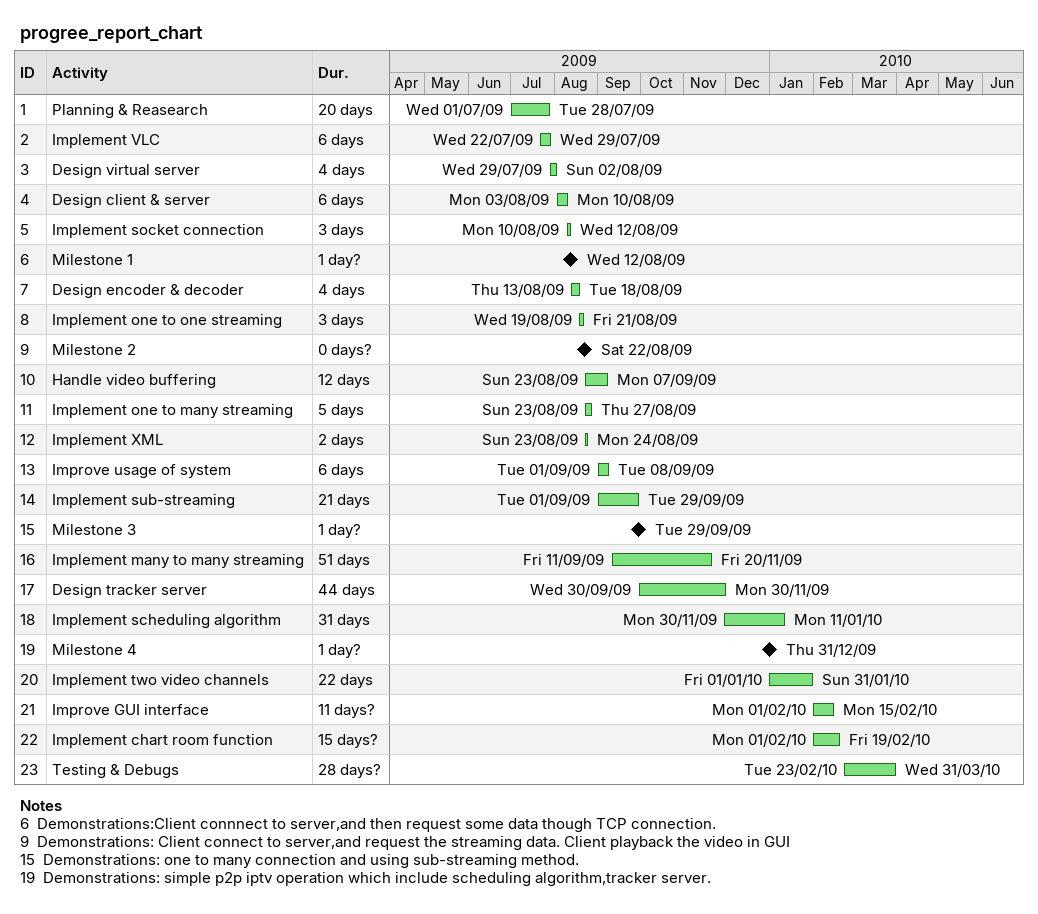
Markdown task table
progree_report_chart

| ID | Task | Duration | Start | Finish |
|---|---|---|---|---|
| 1 | Planning & Reasearch | 20d | 2009-07-01 | 2009-07-28 |
| 2 | Implement VLC | 6d | 2009-07-22 | 2009-07-29 |
| 3 | Design virtual server | 4d | 2009-07-29 | 2009-08-02 |
| 4 | Design client & server | 6d | 2009-08-03 | 2009-08-10 |
| 5 | Implement socket connection | 3d | 2009-08-10 | 2009-08-12 |
| 6 | Milestone 1 | 1d? | 2009-08-12 | 2009-08-12 |
| 7 | Design encoder & decoder | 4d | 2009-08-13 | 2009-08-18 |
| 8 | Implement one to one streaming | 3d | 2009-08-19 | 2009-08-21 |
| 9 | Milestone 2 | 0d? | 2009-08-22 | 2009-08-22 |
| 10 | Handle video buffering | 12d | 2009-08-23 | 2009-09-07 |
| 11 | Implement one to many streaming | 5d | 2009-08-23 | 2009-08-27 |
| 12 | Implement XML | 2d | 2009-08-23 | 2009-08-24 |
| 13 | Improve usage of system | 6d | 2009-09-01 | 2009-09-08 |
| 14 | Implement sub-streaming | 21d | 2009-09-01 | 2009-09-29 |
| 15 | Milestone 3 | 1d? | 2009-09-29 | 2009-09-29 |
| 16 | Implement many to many streaming | 51d | 2009-09-11 | 2009-11-20 |
| 17 | Design tracker server | 44d | 2009-09-30 | 2009-11-30 |
| 18 | Implement scheduling algorithm | 31d | 2009-11-30 | 2010-01-11 |
| 19 | Milestone 4 | 1d? | 2009-12-31 | 2009-12-31 |
| 20 | Implement two video channels | 22d | 2010-01-01 | 2010-01-31 |
| 21 | Improve GUI interface | 11d? | 2010-02-01 | 2010-02-15 |
| 22 | Implement chart room function | 15d? | 2010-02-01 | 2010-02-19 |
| 23 | Testing & Debugs | 28d? | 2010-02-23 | 2010-03-31 |

Notes
- 6: Demonstrations:Client connnect to server,and then request some data though TCP connection.
- 9: Demonstrations: Client connect to server,and request the streaming data. Client playback the video in GUI
- 15: Demonstrations: one to many connection and using sub-streaming method.
- 19: Demonstrations: simple p2p iptv operation which include scheduling algorithm,tracker server.
